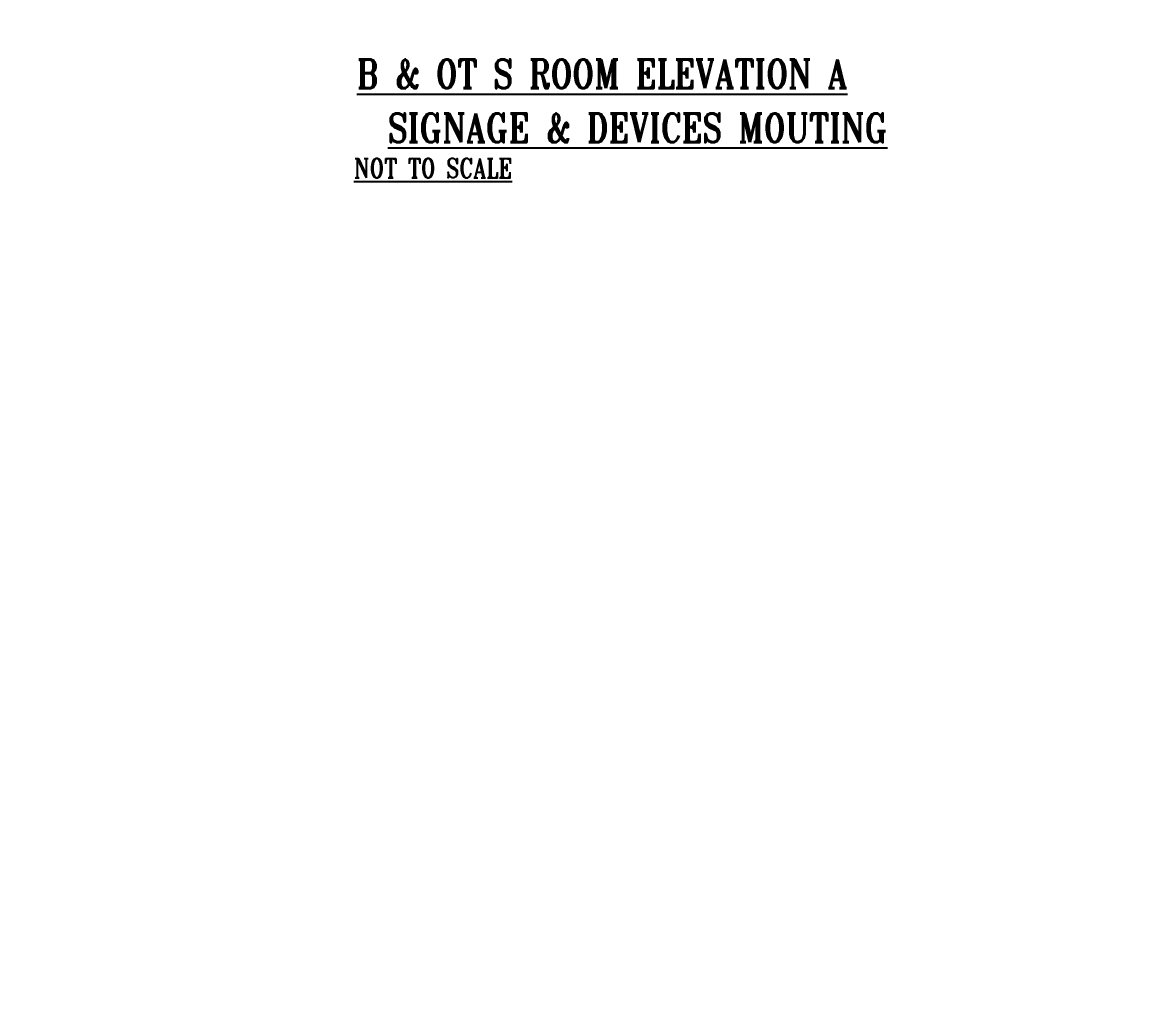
# Model space of a CAD drawing. Header units: millimetres. Extents: x -20146070 to 165023, y -3349561 to 35447.
# Drawn here: x -427334 to -420048, y -29642 to -23248 of the extents above; entities that cross this region are included whole.
import ezdxf
from ezdxf import colors
from ezdxf.entities.mleader import LeaderData, LeaderLine
from ezdxf.enums import TextEntityAlignment as Align
from ezdxf.math import Vec2, Vec3

# ---------------------------------------------------------------- set-up
doc = ezdxf.new("R2010")
doc.units = ezdxf.units.MM
doc.header["$LTSCALE"] = 50
doc.linetypes.add('CONTINOUS', pattern=[0])
doc.layers.add('EQUIP', color=8, linetype='Continuous')
doc.layers.add('M_FIREALAM-_E-', color=10, linetype='Continuous')
doc.styles.add('RomanS', font='romans__.ttf', dxfattribs={"width": 0.75, "height": 40})
doc.styles.add('ROMANT', font='romant')

# ---------------------------------------------------------------- blocks, each defined once
blk = doc.blocks.new('SMOKE_FC')
at = {"color": 7, "linetype": 'CONTINOUS'}
ml = blk.add_multileader_mtext('Standard', dxfattribs=at)
ml.set_content('{\\fArial|b0|i0|c0|p34;S}', color=7, style='RomanS')
ml.set_leader_properties(color=10)
ml.build(insert=Vec2(0, 0))
ml.multileader.update_dxf_attribs({"dogleg_length": 3.34, "arrow_head_size": 138.2, "scale": 50})
ctx = ml.context
ctx.base_point, ctx.scale, ctx.char_height, ctx.arrow_head_size, ctx.landing_gap_size, ctx.plane_origin = Vec3(10040043.2, 1663039.7), 50, 207.309, 138.2, 138.2, Vec3(10036641.4, 1659230.9)
notes = []
notes.append((ctx, [(0, (0, 0, 0), (0, 0), (1, 0), 1, [])]))
ctx.mtext.insert, ctx.mtext.flow_direction = Vec3(10040181.4, 1663145.2), 5
for ctx, leaders in notes:
    for number, flags, end, landing, length, lines in leaders:
        leader = LeaderData()
        leader.index, (leader.has_last_leader_line, leader.has_dogleg_vector, leader.attachment_direction) = number, flags
        leader.last_leader_point, leader.dogleg_vector, leader.dogleg_length = Vec3(end), Vec3(landing), length
        for number, points, colour, breaks in lines:
            line = LeaderLine()
            line.index, line.vertices, line.color, line.breaks = number, Vec3.list(points), colors.encode_raw_color(colour), breaks
            leader.lines.append(line)
        ctx.leaders.append(leader)
blk = doc.blocks.new('SMOKE')
at = {"color": 7, "linetype": 'CONTINOUS'}
ml = blk.add_multileader_mtext('Standard', dxfattribs=at)
ml.set_content('{\\fArial|b0|i0|c0|p34;S}', color=7, style='RomanS')
ml.set_leader_properties(color=10)
ml.build(insert=Vec2(0, 0))
ml.multileader.update_dxf_attribs({"dogleg_length": 3.34, "arrow_head_size": 171.1, "scale": 50})
ctx = ml.context
ctx.base_point, ctx.scale, ctx.char_height, ctx.arrow_head_size, ctx.landing_gap_size, ctx.plane_origin = Vec3(10040458.9, 1663039.1), 50, 256.669, 171.1, 171.1, Vec3(10036247.2, 1658323.4)
notes = []
notes.append((ctx, [(0, (0, 0, 0), (0, 0), (1, 0), 1, [])]))
ctx.mtext.insert, ctx.mtext.flow_direction = Vec3(10040630, 1663169.6), 5
for ctx, leaders in notes:
    for number, flags, end, landing, length, lines in leaders:
        leader = LeaderData()
        leader.index, (leader.has_last_leader_line, leader.has_dogleg_vector, leader.attachment_direction) = number, flags
        leader.last_leader_point, leader.dogleg_vector, leader.dogleg_length = Vec3(end), Vec3(landing), length
        for number, points, colour, breaks in lines:
            line = LeaderLine()
            line.index, line.vertices, line.color, line.breaks = number, Vec3.list(points), colors.encode_raw_color(colour), breaks
            leader.lines.append(line)
        ctx.leaders.append(leader)

msp = doc.modelspace()

# ---------------------------------------------------------------- block references
at = {"layer": 'M_FIREALAM-_E-'}
for name, p, xscale, yscale, zscale in [('SMOKE', (-13215027, -2136319.2), 1.28, 1.28, 1.28), ('SMOKE', (-12842896.3, -2136319.2), 1.28, 1.28, 1.28), ('SMOKE', (-13209527.3, -2137019.4), 1.28, 1.28, 1.28), ('SMOKE', (-12837356.5, -2137100.4), 1.28, 1.28, 1.28), ('SMOKE', (-13215027, -2138819.2), 1.28, 1.28, 1.28), ('SMOKE', (-12842882.2, -2139119.2), 1.28, 1.28, 1.28), ('SMOKE', (-12837356.5, -2141062.9), 1.28, 1.28, 1.28), ('SMOKE', (-13209538.6, -2141143.9), 1.28, 1.28, 1.28), ('SMOKE', (-13216376.9, -2141531.7), 1.28, 1.28, 1.28), ('SMOKE', (-13213677.1, -2141531.7), 1.28, 1.28, 1.28), ('SMOKE', (-12844197.6, -2141531.7), 1.28, 1.28, 1.28), ('SMOKE', (-12841946.4, -2141531.7), 1.28, 1.28, 1.28), ('SMOKE', (-10646155.8, -1718610.1), 1.024, 1.024, 1.024), ('SMOKE', (-10644656.4, -1718640.4), 1.024, 1.024, 1.024), ('SMOKE', (-10273997.7, -1718610.1), 1.024, 1.024, 1.024), ('SMOKE', (-10272498.3, -1718640.4), 1.024, 1.024, 1.024), ('SMOKE', (-13016264.7, -2148128.1), 1.28, 1.28, 1.28), ('SMOKE', (-20146070.2, -3348204.7), 2, 2, 2), ('SMOKE_FC', (-20145143.2, -3349560.7), 2, 2, 2)]:
    msp.add_blockref(name, p, dxfattribs=dict(at, xscale=xscale, yscale=yscale, zscale=zscale))

# ---------------------------------------------------------------- texts
at = {"layer": 'EQUIP', "color": 7, "style": 'ROMANT', "width": 0.8}
for s, height, p in [('%%UB & OT S ROOM ELEVATION A', 187.5, (-425161.7, -23675.9)), ('%%UNOT TO SCALE', 125, (-425180.9, -24257.1))]:
    msp.add_text(s, height=height, dxfattribs=at).set_placement(p)
msp.add_text('%%USIGNAGE & DEVICES MOUTING', height=187.5, dxfattribs=at).set_placement((-423335.9, -23932.8), align=Align.MIDDLE)

doc.saveas('drawing.dxf')
